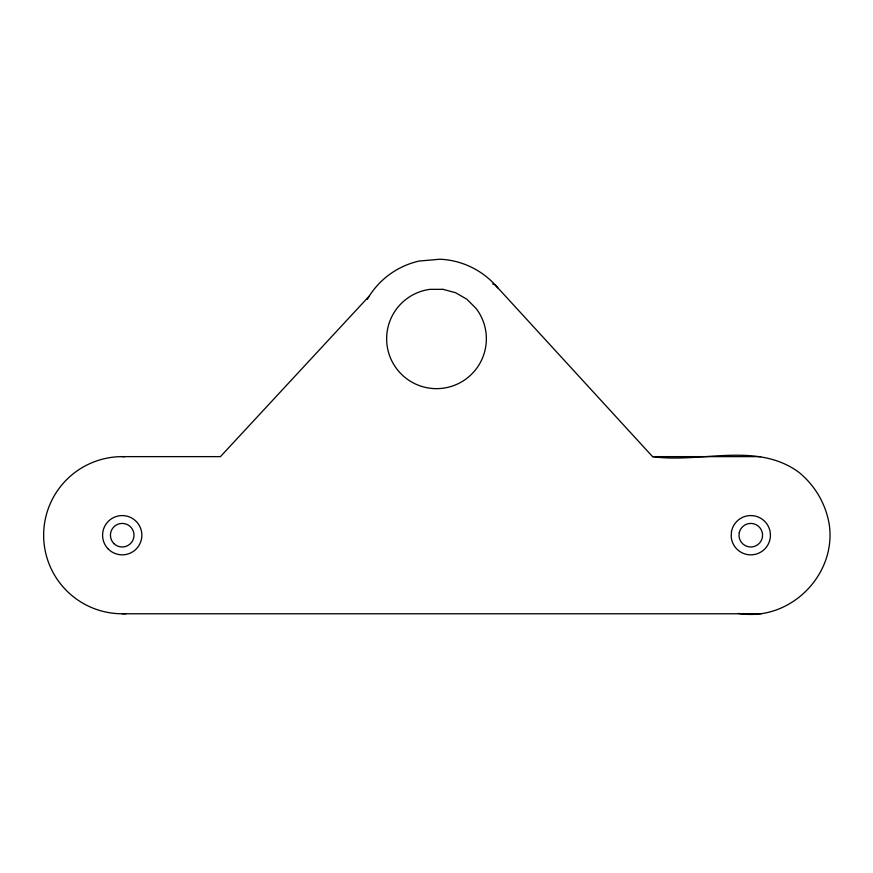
<?xml version="1.0" encoding="UTF-8"?>
<svg xmlns="http://www.w3.org/2000/svg" width="873" height="873" viewBox="0 0 873 873"><rect width="100%" height="100%" fill="white"/><g stroke="black" fill="none" stroke-linecap="round" stroke-linejoin="round"><path stroke-width="1.31" d="M369.323 296.002L220.433 456.634L122.122 456.634M122.318 613.774L740.959 613.774C791.036 620.605 836.694 574.347 829.219 524.357C825.749 503.754 814.858 485.17 798.566 472.075C756.302 441.247 700.255 463.541 652.567 456.634L495.209 284.969L492.71 283.889M760.601 456.634L652.567 456.634M761.627 613.643L740.959 613.774A79.181 79.181 0 0 1 738.416 613.413M367.315 299.33A79.639 79.639 0 0 1 419.247 261.038L439.959 259.226A79.639 79.639 0 0 1 497.763 287.894M126.148 613.675A78.57 78.57 0 0 1 43.65 535.946A78.57 78.57 0 0 1 124.675 456.677M731.498 531.439L731.181 536.557A19.643 19.643 0 0 0 760.285 552.402A19.643 19.643 0 0 0 762.336 519.326A19.643 19.643 0 0 0 731.498 531.439M739.289 532.595L739.005 535.651A11.786 11.786 0 0 0 756.16 545.69A11.786 11.786 0 0 0 758.004 525.895A11.786 11.786 0 0 0 739.289 532.595M443.004 289.345L429.996 289.345A49.87 49.87 0 0 0 388.943 353.783A49.87 49.87 0 0 0 459.525 383.018A49.87 49.87 0 0 0 476.058 308.431L466.859 299.221L455.586 292.717L443.004 289.345M108.328 549.095A19.643 19.643 0 0 0 141.197 540.289A19.643 19.643 0 0 0 117.135 516.238A19.643 19.643 0 0 0 108.328 549.095M113.883 543.541A11.786 11.786 0 0 0 133.602 538.259A11.786 11.786 0 0 0 119.165 523.822A11.786 11.786 0 0 0 113.883 543.541"/></g></svg>
